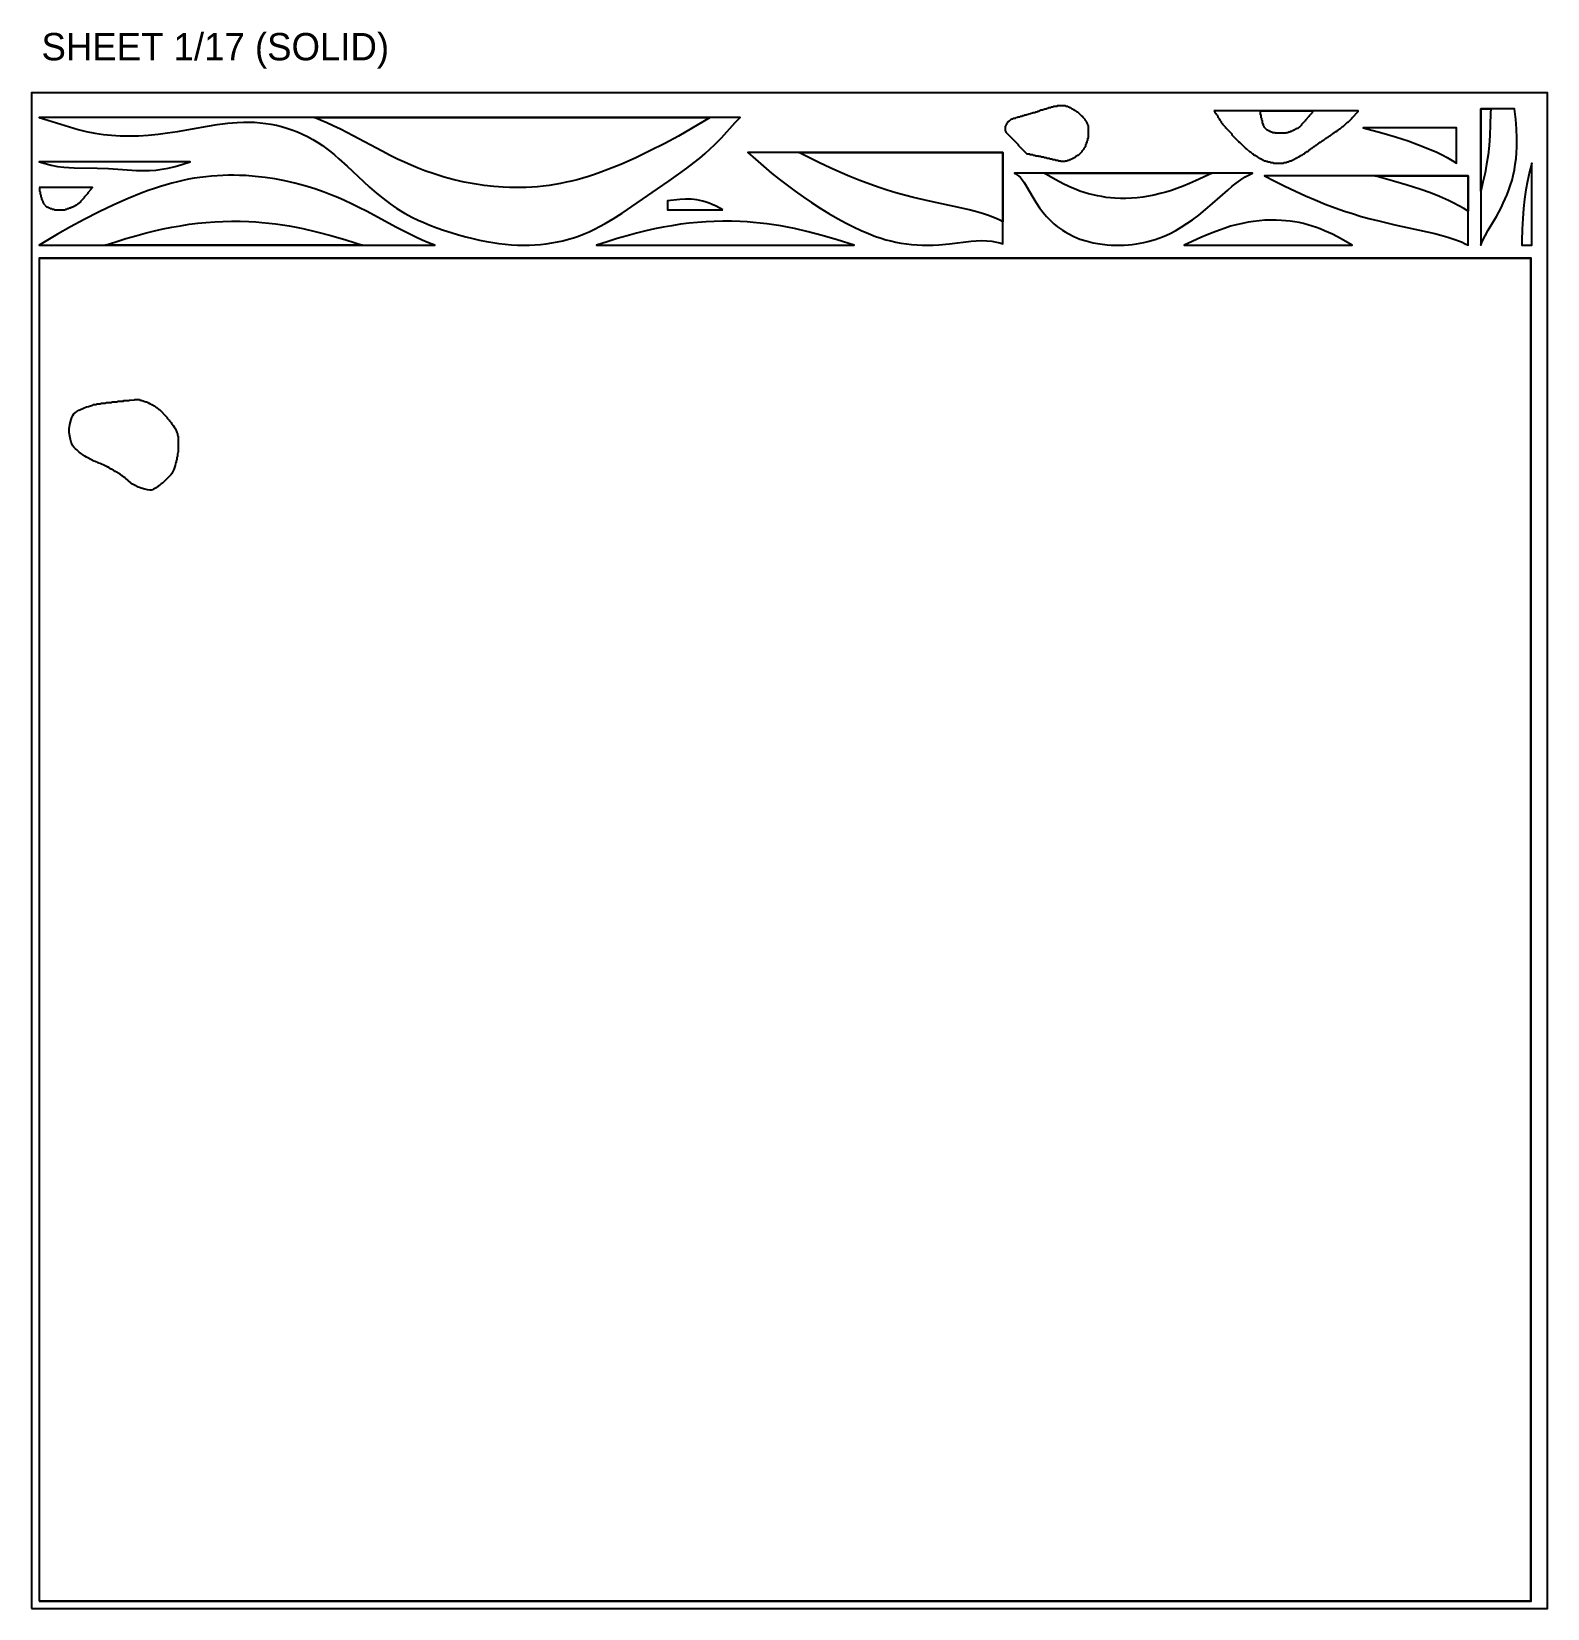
# Model space of a CAD drawing. Header units: millimetres. Extents: x 0 to 6416, y -3898 to 1268.
# Drawn here: x 0 to 1219, y 0 to 1268 of the extents above; entities that cross this region are included whole.
import ezdxf

# ---------------------------------------------------------------- set-up
doc = ezdxf.new("R2010")
doc.units = ezdxf.units.MM
for name, color, linetype in [('CUT_OUTER', 1, 'Continuous'), ('ENGRAVE_NEXT', 3, 'Continuous'), ('NOTES', 7, 'Continuous'), ('SHEET_EDGE', 7, 'Continuous')]:
    doc.layers.add(name, color=color, linetype=linetype)

msp = doc.modelspace()

# ---------------------------------------------------------------- linework, layer by layer
at = {"layer": 'CUT_OUTER'}
for points in [[(831.5, 1208.5), (825, 1208.5), (824.5, 1208), (822, 1208), (821.5, 1207.5), (820, 1207.5), (819.5, 1207), (818, 1207), (817.5, 1206.5), (816.5, 1206.5), (816, 1206), (815, 1206), (814.5, 1205.6), (813.5, 1205.5), (813, 1205.1), (811.5, 1205), (811, 1204.5), (810.5, 1204.5), (810, 1204.1), (809, 1204), (808.5, 1203.6), (807.5, 1203.5), (807, 1203.1), (805.5, 1203), (805, 1202.6), (804, 1202.5), (803.5, 1202.1), (802, 1202), (801.5, 1201.6), (800.5, 1201.5), (800, 1201.1), (798.5, 1201), (798, 1200.6), (797, 1200.5), (796.5, 1200.1), (795, 1200), (794.5, 1199.6), (793.5, 1199.5), (793, 1199.1), (791.5, 1199), (791, 1198.5), (789.5, 1198.5), (789, 1198), (788.5, 1198), (788, 1197.5), (787.5, 1197.5), (786, 1196), (785.5, 1196), (785, 1195.5), (785, 1195), (784, 1194), (784, 1193.5), (783.5, 1193), (783.5, 1192.5), (783, 1192), (783, 1188.5), (783.5, 1188), (783.5, 1187.5), (793.5, 1177.5), (793.5, 1177), (800.5, 1170), (802.5, 1170), (803, 1169.5), (805, 1169.5), (805.5, 1169), (807, 1169), (807.5, 1168.5), (809.5, 1168.5), (810, 1168), (811.5, 1168), (812, 1167.5), (814, 1167.5), (814.5, 1167), (816, 1167), (816.5, 1166.5), (818.5, 1166.5), (819, 1166), (820.5, 1166), (821, 1165.5), (823, 1165.5), (823.5, 1165), (825.5, 1165), (826, 1164.5), (827.5, 1164.5), (828, 1164), (831, 1164), (831.5, 1164.5), (833, 1164.5), (833.5, 1165), (834.5, 1165), (835, 1165.5), (836, 1165.5), (836.5, 1166), (837, 1166), (837.5, 1166.5), (838, 1166.5), (838.5, 1167), (839, 1167), (840, 1168), (840.5, 1168), (841.5, 1169), (842, 1169), (845, 1172), (845, 1172.5), (846.5, 1174), (846.5, 1174.5), (847, 1175), (847, 1175.5), (848, 1176.5), (848, 1177.5), (848.5, 1178), (848.5, 1179), (849, 1179.5), (849, 1180.5), (849.5, 1181), (849.5, 1182.5), (850, 1183), (850, 1192.5), (849.5, 1193), (849.5, 1194), (849, 1194.5), (849, 1195), (848.5, 1195.5), (848.5, 1196), (847.5, 1197), (847.5, 1197.5), (845.5, 1199.5), (845.5, 1200), (845, 1200), (841.5, 1203.5), (841, 1203.5), (840, 1204.5), (839.5, 1204.5), (838.5, 1205.5), (838, 1205.5), (837.5, 1206), (837, 1206), (836, 1207), (835, 1207), (834.5, 1207.5), (834, 1207.5), (833.5, 1208), (832, 1208), (831.5, 1208.5)], [(1194.5, 1175.7), (1194.5, 1182.7), (1194.2, 1190.2), (1193.7, 1197.7), (1192.7, 1206.2), (1165.5, 1206.2), (1165.5, 1096.5), (1167, 1100.1), (1169, 1104), (1171.5, 1108.5), (1178.2, 1119.7), (1182, 1126.7), (1183.7, 1130.2), (1185.3, 1133.7), (1186.8, 1137.2), (1188, 1140.2), (1189.3, 1144.2), (1190.7, 1148.7), (1191.7, 1152.7), (1192.6, 1157.2), (1193.3, 1161.7), (1193.9, 1166.2), (1194.3, 1170.7), (1194.5, 1175.7)], [(390.9, 1096.6), (395.9, 1096.5), (400.4, 1096.6), (404.9, 1096.8), (409.4, 1097.1), (413.9, 1097.6), (418.4, 1098.3), (422.9, 1099.1), (427.4, 1100.1), (431.9, 1101.3), (435.9, 1102.5), (439.9, 1103.9), (444.4, 1105.6), (448.4, 1107.3), (452.9, 1109.4), (456.9, 1111.5), (461.4, 1113.9), (467.9, 1117.8), (474.9, 1122.3), (503.4, 1141.8), (512.9, 1148.3), (520.4, 1153.6), (526.9, 1158.4), (532.9, 1163), (537.4, 1166.6), (541.9, 1170.4), (545.9, 1174), (549.4, 1177.3), (554.9, 1182.9), (565.9, 1195.1), (567.8, 1197.1), (569.9, 1199.1), (6, 1199.1), (30.4, 1191.6), (37.4, 1189.7), (43.9, 1188.1), (50.9, 1186.7), (57.9, 1185.6), (64.4, 1184.9), (71.4, 1184.5), (78.4, 1184.4), (85.9, 1184.6), (93.9, 1185.1), (101.9, 1185.9), (109.4, 1186.9), (117.4, 1188.1), (141.4, 1192.3), (149.4, 1193.6), (157.9, 1194.7), (165.4, 1195.3), (170.4, 1195.5), (174.9, 1195.5), (179.4, 1195.4), (183.9, 1195), (188.4, 1194.5), (192.4, 1193.9), (196.9, 1193), (200.9, 1192), (205.4, 1190.7), (209.4, 1189.4), (213.9, 1187.6), (217.9, 1185.9), (221.9, 1183.9), (226.1, 1181.6), (230.2, 1179.1), (233.9, 1176.6), (237.4, 1174.1), (240.6, 1171.6), (243.7, 1169.1), (247.2, 1166.1), (253.9, 1160.1), (266.9, 1147.8), (271.9, 1143.2), (277.4, 1138.4), (282.4, 1134.3), (288.4, 1129.8), (293.9, 1126), (299.9, 1122.4), (306.4, 1118.9), (310.9, 1116.7), (315.4, 1114.7), (320.4, 1112.7), (325.9, 1110.6), (331.4, 1108.7), (337.4, 1106.7), (343.4, 1104.9), (349.4, 1103.3), (354.9, 1101.9), (360.4, 1100.6), (365.9, 1099.5), (370.9, 1098.7), (375.9, 1097.9), (380.9, 1097.3), (385.9, 1096.9), (390.9, 1096.6)], [(951, 1204.5), (951.4, 1204), (951.6, 1203.5), (952.5, 1202.5), (952.7, 1202), (953.5, 1201), (953.7, 1200.5), (954.1, 1200), (954.2, 1199.5), (955.1, 1198.5), (955.2, 1198), (955.6, 1197.5), (955.8, 1197), (956.7, 1196), (956.8, 1195.5), (956.9, 1195.3), (957.7, 1194.5), (957.8, 1194), (960.2, 1191.5), (960.3, 1191), (960.4, 1190.9), (965.3, 1186), (965.4, 1185.5), (965.4, 1185.4), (970.8, 1180), (970.9, 1179.5), (971.4, 1179.4), (976.4, 1174.5), (976.9, 1174.4), (979.9, 1171.5), (980.4, 1171.5), (981.9, 1170), (982.4, 1170), (983.4, 1169), (983.9, 1169), (984.9, 1168), (985.4, 1168), (986.4, 1167), (986.9, 1167), (987.4, 1166.5), (987.9, 1166.5), (988.4, 1166), (988.9, 1166), (989.4, 1165.5), (989.9, 1165.5), (990.4, 1165), (990.9, 1165), (991.4, 1164.5), (992.4, 1164.5), (992.9, 1164), (993.9, 1164), (994.4, 1163.5), (995.9, 1163.5), (996.4, 1163), (998.4, 1163), (998.9, 1162.5), (1001.9, 1162.5), (1006.9, 1162.5), (1007.4, 1163), (1009.4, 1163), (1009.9, 1163.5), (1010.9, 1163.5), (1011.4, 1164), (1012, 1164), (1012.4, 1164.5), (1013.4, 1164.5), (1013.9, 1165), (1014.4, 1165), (1014.9, 1165.5), (1015.4, 1165.5), (1015.9, 1166), (1016.4, 1166), (1016.9, 1166.5), (1017.4, 1166.5), (1017.9, 1167), (1018.4, 1167), (1018.9, 1167.5), (1019.4, 1167.5), (1019.9, 1168), (1020.4, 1168), (1021.4, 1169), (1021.9, 1169), (1022.9, 1170), (1023.4, 1170), (1024.4, 1171), (1025, 1171), (1025.9, 1172), (1026.4, 1172), (1027.9, 1173.5), (1028.4, 1173.5), (1029.4, 1174.5), (1029.9, 1174.5), (1031.4, 1176), (1031.9, 1176), (1032.9, 1177), (1033.4, 1177), (1034.4, 1178), (1034.9, 1178), (1036.4, 1179.5), (1036.9, 1179.5), (1037.9, 1180.5), (1038.4, 1180.5), (1038.9, 1181), (1039.4, 1181), (1040.9, 1182.5), (1041.4, 1182.5), (1042.4, 1183.5), (1042.9, 1183.5), (1043.9, 1184.5), (1044.5, 1184.5), (1045.4, 1185.5), (1045.9, 1185.5), (1046.9, 1186.5), (1047.4, 1186.5), (1048.9, 1188), (1049.4, 1188), (1050.4, 1189), (1050.9, 1189), (1051.9, 1190), (1052.5, 1190), (1054.4, 1192), (1055, 1192), (1058.4, 1195.5), (1058.9, 1195.5), (1059.5, 1196), (1061.9, 1198.5), (1062, 1199), (1066.9, 1204), (1067, 1204.5), (951, 1204.5)], [(1146.1, 1163), (1146.1, 1191), (1071, 1191), (1086.1, 1186.8), (1097.1, 1183.6), (1107.1, 1180.4), (1115.6, 1177.3), (1123.1, 1174.4), (1130.1, 1171.3), (1134.6, 1169.1), (1138.6, 1167), (1142.6, 1164.7), (1146.1, 1162.5), (1146.1, 1163)], [(781.2, 1097.7), (781.2, 1171.2), (576, 1171.2), (582.2, 1165.6), (588.7, 1160), (595.2, 1154.5), (601.2, 1149.7), (607.7, 1144.7), (614.2, 1139.9), (620.7, 1135.3), (627.2, 1130.9), (634.2, 1126.4), (641.2, 1122.1), (648.2, 1118.1), (655.2, 1114.2), (661.2, 1111.2), (667.2, 1108.3), (673.2, 1105.8), (678.7, 1103.6), (683.2, 1102.1), (687.2, 1100.9), (691.2, 1099.9), (695.2, 1098.9), (699.2, 1098.2), (703.7, 1097.5), (707.7, 1097), (712.2, 1096.7), (716.2, 1096.5), (720.7, 1096.5), (725.2, 1096.6), (729.7, 1096.9), (738.2, 1097.6), (755.7, 1099.7), (759.7, 1100), (763.7, 1100.2), (768.2, 1100.1), (772.2, 1099.7), (776.2, 1099), (778.7, 1098.3), (781.2, 1097.6), (781.2, 1097.7)], [(84.4, 1156.7), (89.9, 1156.5), (94.9, 1156.6), (99.9, 1156.9), (104.9, 1157.6), (109.9, 1158.5), (115.4, 1159.9), (120.9, 1161.5), (127.6, 1163.7), (6, 1163.7), (10.9, 1162.1), (15.9, 1160.8), (20.9, 1159.9), (25.9, 1159.3), (29.9, 1159), (34.4, 1158.8), (52.9, 1158.5), (61.9, 1158.2), (69.4, 1157.8), (84.4, 1156.7)], [(865.2, 1096.8), (868.2, 1096.6), (871.7, 1096.5), (875.2, 1096.5), (878.7, 1096.6), (882.2, 1096.8), (885.2, 1097.1), (888.7, 1097.6), (891.7, 1098.1), (894.7, 1098.7), (897.7, 1099.4), (900.7, 1100.2), (903.7, 1101.1), (906.7, 1102.2), (909.7, 1103.3), (912.7, 1104.6), (915.7, 1106), (920.2, 1108.4), (924.7, 1111), (929.2, 1113.9), (933.7, 1117), (938.7, 1120.8), (944.2, 1125.3), (949.7, 1130), (962.2, 1140.9), (965.7, 1143.9), (968.9, 1146.4), (972.7, 1149.2), (976.1, 1151.4), (979.2, 1153.1), (982.1, 1154.4), (790.5, 1154.4), (791.2, 1154.1), (792.2, 1153.5), (793.8, 1152.4), (795.3, 1150.9), (797, 1148.9), (798.4, 1146.9), (799.9, 1144.4), (805.2, 1135.2), (807.7, 1131.1), (810.7, 1126.6), (813.7, 1122.7), (816.2, 1119.7), (819.2, 1116.6), (822.2, 1113.8), (825.2, 1111.4), (829.2, 1108.5), (831.2, 1107.3), (833.7, 1105.8), (838.2, 1103.6), (840.7, 1102.5), (843.2, 1101.5), (848.2, 1099.9), (853.7, 1098.5), (859.2, 1097.5), (865.2, 1096.8)], [(1198.6, 1100), (1198.5, 1096.5), (1206.6, 1096.5), (1206.6, 1162.6), (1204.7, 1155.5), (1203.1, 1148), (1201.8, 1141), (1200.7, 1133.5), (1199.9, 1126), (1199.3, 1118), (1198.8, 1109.5), (1198.6, 1100)], [(172.3, 1152.5), (167.3, 1152.7), (162.8, 1152.8), (158.3, 1152.8), (153.8, 1152.7), (149.3, 1152.4), (144.8, 1152.1), (140.3, 1151.6), (135.3, 1151), (130.8, 1150.3), (126.3, 1149.5), (121.8, 1148.6), (117.3, 1147.5), (112.8, 1146.4), (108.3, 1145.1), (103.8, 1143.8), (98.8, 1142.2), (93.8, 1140.4), (88.3, 1138.4), (77.8, 1134.1), (66.3, 1129), (54.3, 1123.3), (42.3, 1117.2), (31.3, 1111.3), (20.8, 1105.3), (6, 1096.5), (324.3, 1096.5), (319.3, 1098.5), (314.3, 1100.6), (309, 1103), (303.3, 1105.8), (293.1, 1111), (269.8, 1123.6), (263.3, 1126.9), (257.3, 1129.9), (251.8, 1132.4), (246.3, 1134.8), (240.8, 1137.1), (235.3, 1139.2), (227.8, 1141.8), (219.8, 1144.3), (211.8, 1146.5), (203.8, 1148.3), (195.8, 1149.8), (187.8, 1151), (179.8, 1151.9), (172.3, 1152.5)], [(6, 1143), (6.5, 1142.5), (6.5, 1140), (7, 1139.5), (7, 1137.5), (7.5, 1137), (7.5, 1135.5), (8, 1135), (8, 1133.5), (8.5, 1133), (8.5, 1132.5), (9, 1132), (9, 1131), (9.5, 1130.5), (9.5, 1130), (12, 1127.5), (12.5, 1127.5), (13, 1127), (13.5, 1127), (14, 1126.5), (14.5, 1126.5), (15, 1126), (16, 1126), (16.5, 1125.5), (18, 1125.5), (18.5, 1125), (22.5, 1125), (27, 1125), (27.5, 1125.5), (28.5, 1125.5), (29, 1126), (30, 1126), (30.5, 1126.5), (31.5, 1126.5), (32, 1127), (32.5, 1127), (33, 1127.5), (33.5, 1127.5), (34, 1128), (34.5, 1128), (35, 1128.5), (35.5, 1128.5), (36, 1129), (36.5, 1129), (37.5, 1130), (38, 1130), (39.6, 1131.5), (39.6, 1132), (42.5, 1135), (42.6, 1135.5), (45.5, 1138.5), (45.6, 1139), (48, 1141.5), (48.1, 1142), (49.1, 1143), (6, 1143)], [(1155.5, 1096.8), (1155.5, 1152.3), (991.5, 1152.3), (1000, 1147.9), (1008, 1143.9), (1016.5, 1139.9), (1024.5, 1136.3), (1032.5, 1132.9), (1040.5, 1129.6), (1048.5, 1126.6), (1056, 1124), (1062.5, 1121.9), (1069.5, 1119.7), (1076.5, 1117.8), (1083.5, 1116), (1096.5, 1112.9), (1122.5, 1107.4), (1128.5, 1106), (1133.5, 1104.7), (1139, 1103.1), (1144, 1101.4), (1150, 1099.1), (1153, 1097.7), (1155.5, 1096.5), (1155.5, 1096.8)], [(556.1, 1125), (550.5, 1127.8), (547.5, 1129.2), (545, 1130.2), (542.5, 1131.1), (540, 1131.8), (537.5, 1132.5), (535, 1133), (533, 1133.2), (530.5, 1133.5), (528.5, 1133.6), (526, 1133.6), (521.5, 1133.3), (511.5, 1132.3), (511.5, 1125), (556.1, 1125)], [(1005.4, 1116.5), (1000.9, 1116.7), (996.4, 1116.7), (991.9, 1116.6), (987.4, 1116.2), (982.9, 1115.7), (978.4, 1115), (973.9, 1114.1), (968.9, 1112.9), (964.4, 1111.7), (959.9, 1110.3), (955.4, 1108.7), (950.4, 1106.8), (945.4, 1104.8), (940.4, 1102.6), (927, 1096.5), (1062.2, 1096.5), (1053.4, 1101.6), (1046.4, 1105.3), (1039.9, 1108.2), (1036.4, 1109.7), (1033.4, 1110.8), (1029.9, 1111.9), (1026.4, 1113), (1022.9, 1113.9), (1019.4, 1114.7), (1015.9, 1115.3), (1012.4, 1115.8), (1008.9, 1116.2), (1005.4, 1116.5)], [(570, 1115.5), (563, 1115.8), (556, 1115.8), (549, 1115.7), (542.5, 1115.4), (535.5, 1114.8), (529, 1114.2), (522, 1113.3), (515, 1112.2), (508, 1111), (501, 1109.6), (494, 1108), (486.5, 1106.1), (479, 1104.1), (471, 1101.8), (463, 1099.3), (454.5, 1096.5), (661.5, 1096.5), (648, 1100.9), (636, 1104.4), (624.5, 1107.4), (613.5, 1109.9), (608, 1111), (602.5, 1112), (597, 1112.9), (591.5, 1113.6), (586, 1114.3), (580.5, 1114.8), (575.5, 1115.2), (570, 1115.5)], [(6, 6), (1206, 6), (1206, 1086), (6, 1086), (6, 6)]]:
    msp.add_lwpolyline(points, close=True, dxfattribs=at)
at = {"layer": 'ENGRAVE_NEXT'}
for points in [[(1171.4, 1169.2), (1170.3, 1161.7), (1169, 1154.7), (1167.3, 1147.2), (1165.5, 1140), (1165.5, 1206.2), (1173.6, 1206.2), (1173.5, 1202.7), (1173.2, 1193.2), (1172.8, 1184.7), (1172.2, 1176.7), (1171.4, 1169.2)], [(347.9, 1147.3), (339.9, 1149.2), (331.9, 1151.3), (323.9, 1153.8), (316.4, 1156.4), (310.9, 1158.5), (305.4, 1160.8), (299.9, 1163.2), (294.4, 1165.8), (288.4, 1168.7), (281.9, 1172.1), (258.6, 1184.6), (248.4, 1189.8), (242.7, 1192.6), (237.4, 1195), (232.4, 1197.1), (227.4, 1199.1), (545.7, 1199.1), (530.9, 1190.3), (520.4, 1184.3), (509.4, 1178.4), (497.4, 1172.3), (485.4, 1166.6), (473.9, 1161.5), (463.4, 1157.3), (457.9, 1155.2), (452.9, 1153.5), (447.9, 1151.8), (443.4, 1150.5), (438.9, 1149.2), (434.4, 1148.1), (429.9, 1147.1), (425.4, 1146.1), (420.9, 1145.3), (416.4, 1144.6), (411.4, 1144), (406.9, 1143.5), (402.4, 1143.2), (397.9, 1142.9), (393.4, 1142.8), (388.9, 1142.8), (384.4, 1142.9), (379.4, 1143.1), (371.9, 1143.7), (363.9, 1144.6), (355.9, 1145.8), (347.9, 1147.3)], [(1030, 1203.5), (1029.9, 1203), (1027.5, 1200.5), (1027.4, 1200), (1024.5, 1197), (1024.4, 1196.5), (1021.5, 1193.5), (1021.5, 1193), (1019.9, 1191.5), (1019.4, 1191.5), (1018.4, 1190.5), (1017.9, 1190.5), (1017.4, 1190), (1016.9, 1190), (1016.4, 1189.5), (1015.9, 1189.5), (1015.4, 1189), (1014.9, 1189), (1014.4, 1188.5), (1013.9, 1188.5), (1013.4, 1188), (1012.4, 1188), (1011.9, 1187.5), (1010.9, 1187.5), (1010.4, 1187), (1009.4, 1187), (1008.9, 1186.5), (1004.4, 1186.5), (1000.4, 1186.5), (999.9, 1187), (998.4, 1187), (997.9, 1187.5), (996.9, 1187.5), (996.4, 1188), (995.9, 1188), (995.4, 1188.5), (994.9, 1188.5), (994.4, 1189), (993.9, 1189), (991.4, 1191.5), (991.4, 1192), (990.9, 1192.5), (990.9, 1193.5), (990.4, 1194), (990.4, 1194.5), (989.9, 1195), (989.9, 1196.5), (989.4, 1197), (989.4, 1198.5), (988.9, 1199), (988.9, 1201), (988.4, 1201.5), (988.4, 1204), (987.9, 1204.5), (1031, 1204.5), (1030, 1203.5)], [(778.7, 1116.6), (775.7, 1118), (769.7, 1120.3), (764.7, 1122), (759.2, 1123.6), (754.2, 1124.9), (748.2, 1126.3), (722.2, 1131.9), (709.2, 1134.9), (702.2, 1136.7), (695.2, 1138.7), (688.2, 1140.8), (681.7, 1142.9), (674.2, 1145.6), (666.2, 1148.6), (658.2, 1151.8), (650.2, 1155.2), (642.2, 1158.8), (633.7, 1162.8), (625.7, 1166.8), (617.1, 1171.2), (781.2, 1171.2), (781.2, 1171.2), (781.2, 1115.5), (781.2, 1115.4), (778.7, 1116.6)], [(860.7, 1135.6), (857.2, 1136.2), (853.7, 1137), (850.2, 1137.9), (846.7, 1138.9), (843.2, 1140.1), (840.2, 1141.2), (836.7, 1142.6), (830.2, 1145.6), (823.2, 1149.3), (814.3, 1154.4), (949.6, 1154.4), (936.2, 1148.2), (931.2, 1146.1), (926.2, 1144), (921.2, 1142.1), (916.7, 1140.6), (912.2, 1139.2), (907.7, 1138), (902.7, 1136.8), (898.2, 1135.9), (893.7, 1135.2), (889.2, 1134.7), (884.7, 1134.3), (880.2, 1134.1), (875.7, 1134.1), (871.2, 1134.3), (867.7, 1134.6), (864.2, 1135), (860.7, 1135.6)], [(1152, 1126), (1148, 1128.3), (1144, 1130.4), (1139.5, 1132.6), (1132.5, 1135.7), (1125, 1138.7), (1116.5, 1141.7), (1106.5, 1144.9), (1095.5, 1148.1), (1080.4, 1152.3), (1155.5, 1152.3), (1155.5, 1152.3), (1155.5, 1124.1), (1155.5, 1123.8), (1152, 1126)], [(190.8, 1114.3), (196.3, 1113.6), (201.8, 1112.9), (207.3, 1112), (212.8, 1111), (218.3, 1109.9), (229.3, 1107.4), (240.8, 1104.4), (252.8, 1100.9), (266.3, 1096.5), (59.3, 1096.5), (67.8, 1099.3), (75.8, 1101.8), (83.8, 1104.1), (91.3, 1106.1), (98.8, 1108), (105.8, 1109.6), (112.8, 1111), (119.8, 1112.2), (126.8, 1113.3), (133.8, 1114.2), (140.3, 1114.8), (147.3, 1115.4), (153.8, 1115.7), (160.8, 1115.8), (167.8, 1115.8), (174.8, 1115.5), (180.3, 1115.2), (185.3, 1114.8), (190.8, 1114.3)], [(6.2, 6.2), (1205.8, 6.2), (1205.8, 1085.8), (6.2, 1085.8), (6.2, 6.2)], [(93.2, 899.7), (91.2, 900.2), (88.2, 901.1), (86.8, 901.7), (85.8, 902), (82.8, 903.4), (81.8, 904.1), (81.2, 904.4), (80.2, 905.1), (79.8, 905.4), (75.5, 909.2), (75.2, 909.5), (74.8, 909.6), (73.2, 910.9), (72.8, 911.1), (71.2, 912.4), (70.8, 912.5), (70.2, 912.9), (69.8, 913.1), (68.8, 913.9), (68.2, 914), (67.8, 914.4), (67.2, 914.5), (66.2, 915.4), (65.8, 915.5), (65.2, 915.9), (64.8, 916), (64.2, 916.4), (63.8, 916.5), (63.2, 916.9), (62.8, 917), (61.8, 917.9), (61.2, 918), (60.8, 918.4), (60.2, 918.5), (59.8, 918.9), (59.2, 919), (58.8, 919.4), (58.2, 919.5), (57.8, 919.9), (56.8, 920.1), (56.2, 920.4), (55.8, 920.6), (55.2, 920.9), (54.2, 921.1), (53.8, 921.5), (53.2, 921.6), (52.8, 922), (51.8, 922.2), (51.2, 922.5), (50.2, 922.7), (45.2, 925.4), (44.2, 926.1), (42.8, 926.9), (38.2, 930.1), (36.3, 931.8), (35.3, 932.8), (33.9, 934.2), (33.2, 935.2), (32.4, 936.8), (31.9, 938.2), (31.2, 940.2), (30.7, 942.8), (30.3, 945.8), (30.2, 947.2), (30.3, 948.8), (30.8, 952.2), (31.9, 956.2), (32.4, 957.8), (33.2, 959.5), (34.1, 960.8), (35, 961.7), (36.3, 962.8), (38, 963.8), (38.9, 964.2), (41.8, 965.5), (44.2, 966.5), (45.8, 966.8), (48.2, 967.7), (49.2, 967.9), (50.2, 968.3), (51.8, 968.4), (52.8, 968.8), (55.2, 969), (56.2, 969.4), (59.2, 969.5), (59.8, 969.8), (60.2, 969.9), (64.2, 970.1), (64.8, 970.4), (65.2, 970.5), (68.8, 970.6), (69.1, 970.8), (69.2, 970.9), (69.8, 971), (73.8, 971.1), (74, 971.2), (74.2, 971.5), (74.8, 971.5), (78.2, 971.6), (78.6, 971.8), (78.8, 971.9), (79.2, 972), (82.8, 972.1), (83.2, 972.4), (83.8, 972.5), (85.8, 972.5), (86.8, 972.3), (87.2, 972), (88.2, 971.9), (88.8, 971.6), (89.8, 971.4), (90.2, 971.1), (91.2, 970.9), (91.8, 970.6), (92.8, 970.4), (93.2, 970), (93.8, 969.9), (94.2, 969.5), (94.8, 969.4), (95.2, 969), (95.8, 968.9), (96.2, 968.5), (96.8, 968.4), (97.2, 968), (97.8, 967.9), (98.2, 967.5), (98.8, 967.4), (100.2, 966), (100.8, 965.9), (102.2, 964.5), (102.8, 964.4), (108.4, 958.8), (108.8, 958.2), (109, 957.8), (109.2, 957.4), (110.8, 955.8), (111, 955.2), (112.3, 953.8), (112.5, 953.2), (112.8, 952.9), (114.2, 951.2), (114.9, 949.8), (115.7, 948.8), (116.7, 946.8), (116.9, 945.8), (117.3, 944.8), (117.4, 943.8), (117.8, 942.8), (117.9, 941.2), (117.9, 938.2), (117.8, 930.2), (117.6, 929.2), (117.4, 928.8), (117.3, 926.8), (116.9, 925.8), (116.8, 924.2), (116.4, 923.2), (116.2, 921.8), (115.9, 920.8), (115.5, 919.2), (114.5, 916.2), (112.8, 913), (112.3, 912.2), (111.4, 911.2), (106.8, 906.5), (105.2, 905.2), (104.2, 904.5), (102.8, 903.2), (101.8, 902.6), (100.2, 901.4), (98.2, 900.2), (97.2, 899.7), (96.2, 899.5), (95.2, 899.5), (93.2, 899.7)]]:
    msp.add_lwpolyline(points, close=True, dxfattribs=at)
at = {"layer": 'SHEET_EDGE'}
msp.add_lwpolyline([(0, 0), (1219.2, 0), (1219.2, 1219.2), (0, 1219.2)], close=True, dxfattribs=at)

# ---------------------------------------------------------------- texts
at = {"layer": 'NOTES'}
msp.add_text('SHEET 1/17 (SOLID)', height=22, dxfattribs=at).set_placement((8, 1245.2))

doc.saveas('drawing.dxf')
